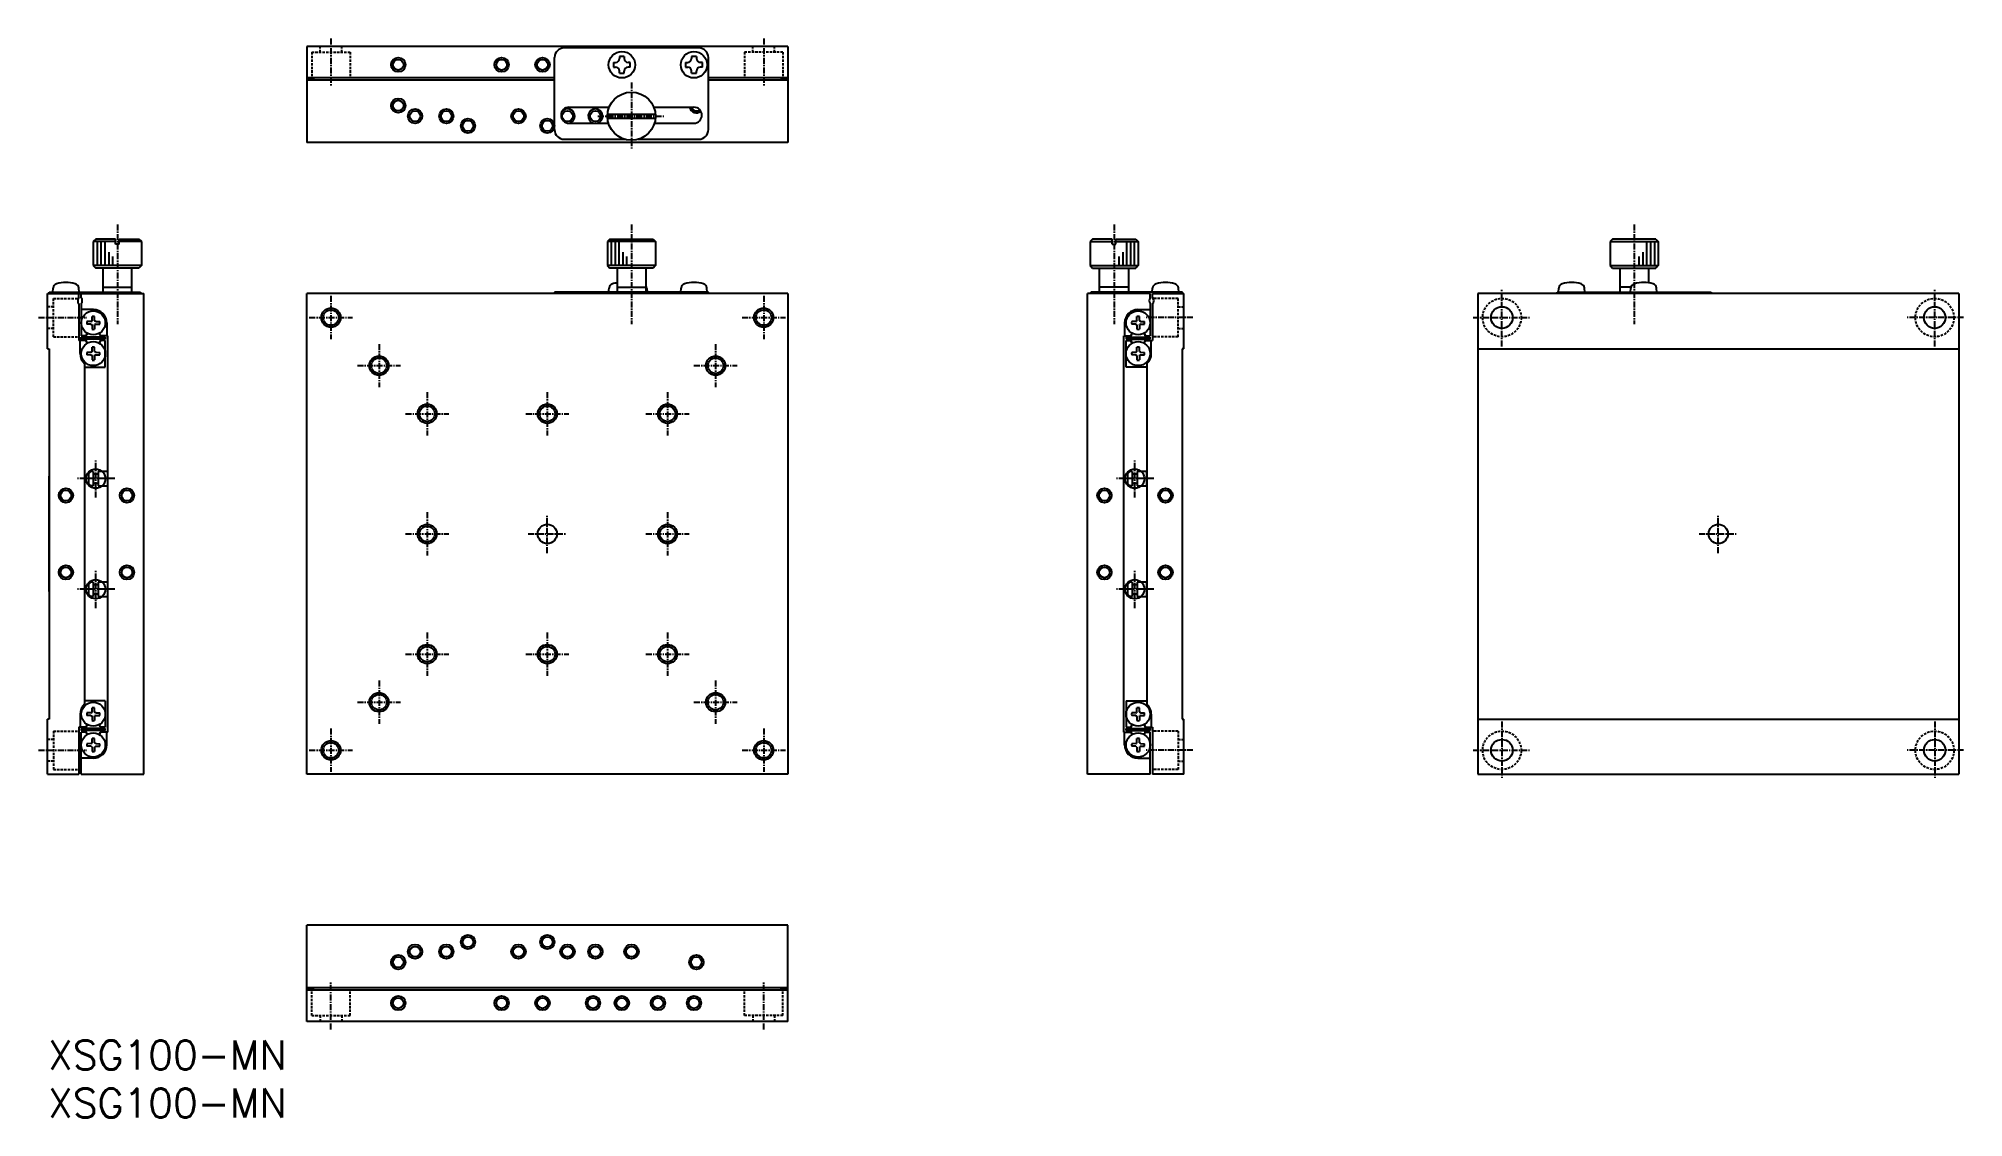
# Model space of a CAD drawing. Extents: x 0 to 401, y 390 to 614.
import ezdxf

# ---------------------------------------------------------------- set-up
doc = ezdxf.new("R2010")
doc.units = 0
doc.linetypes.add('CENTER', pattern=[2, 1.25, -0.25, 0.25, -0.25])
doc.linetypes.add('DASHED', pattern=[0.75, 0.5, -0.25])
doc.layers.get('0').update_dxf_attribs({"linetype": 'CONTINUOUS'})
doc.layers.add('CENTER', color=1, linetype='CENTER')
doc.styles.get("Standard").update_dxf_attribs({"font": 'TXT', "bigfont": 'BIGFONT'})

msp = doc.modelspace()

# ---------------------------------------------------------------- linework, layer by layer
at = {"color": 7, "linetype": 'CONTINUOUS'}
for p, q in [((56.16, 612.3), (56.16, 592.3)), ((156.16, 612.3), (56.16, 612.3)), ((107.66, 595), (107.66, 610)), ((137.66, 612), (109.66, 612)), ((119.91, 609), (119.91, 608)), ((119.91, 609), (120.36, 609)), ((122.16, 610.25), (121.16, 610.25)), ((121.16, 610.25), (121.16, 609.8)), ((122.16, 610.25), (122.16, 609.8)), ((123.41, 609), (122.96, 609)), ((123.41, 608), (123.41, 609)), ((134.91, 609), (134.91, 608)), ((134.91, 609), (135.36, 609)), ((137.16, 610.25), (136.16, 610.25)), ((136.16, 610.25), (136.16, 609.8)), ((137.16, 610.25), (137.16, 609.8)), ((138.41, 609), (137.96, 609)), ((138.41, 608), (138.41, 609)), ((139.66, 595), (139.66, 610)), ((156.16, 612.3), (156.16, 592.3)), ((107.66, 605.8), (56.16, 605.8)), ((57.56, 605.55), (56.16, 605.55)), ((107.66, 605.3), (56.16, 605.3)), ((57.56, 605.55), (57.56, 605.3)), ((119.91, 608), (120.36, 608)), ((121.16, 606.75), (121.16, 607.2)), ((121.16, 606.75), (122.16, 606.75)), ((122.16, 606.75), (122.16, 607.2)), ((123.41, 608), (122.96, 608)), ((134.91, 608), (135.36, 608)), ((136.16, 606.75), (136.16, 607.2)), ((136.16, 606.75), (137.16, 606.75)), ((137.16, 606.75), (137.16, 607.2)), ((138.41, 608), (137.96, 608)), ((156.16, 605.8), (139.66, 605.8)), ((156.16, 605.3), (139.66, 605.3)), ((154.76, 605.55), (154.76, 605.3)), ((154.76, 605.55), (156.16, 605.55)), ((110.66, 599.65), (119.02, 599.65)), ((118.68, 598.2), (128.65, 598.2)), ((118.68, 597.4), (128.65, 597.4)), ((128.31, 599.65), (136.66, 599.65)), ((109.66, 593), (122.26, 593)), ((110.66, 596.35), (118.88, 596.35)), ((125.06, 593), (137.66, 593)), ((128.45, 596.35), (136.66, 596.35)), ((156.16, 592.3), (56.16, 592.3)), ((12.24, 572.21), (11.74, 571.71)), ((11.74, 571.71), (11.74, 566.71)), ((16.34, 572.21), (12.24, 572.21)), ((16.34, 571.21), (16.34, 572.21)), ((17.14, 571.21), (16.34, 571.21)), ((17.14, 572.21), (21.24, 572.21)), ((17.14, 571.21), (17.14, 572.21)), ((21.24, 572.21), (21.74, 571.71)), ((21.74, 571.71), (21.74, 566.71)), ((119.16, 572.21), (118.66, 571.71)), ((118.66, 571.71), (118.66, 566.71)), ((119.16, 572.21), (128.16, 572.21)), ((128.16, 572.21), (128.66, 571.71)), ((128.66, 571.71), (128.66, 566.71)), ((219.52, 572.21), (219.02, 571.71)), ((219.02, 571.71), (219.02, 566.71)), ((223.62, 572.21), (219.52, 572.21)), ((223.62, 571.21), (223.62, 572.21)), ((223.62, 571.21), (224.42, 571.21)), ((224.42, 572.21), (228.52, 572.21)), ((224.42, 571.21), (224.42, 572.21)), ((228.52, 572.21), (229.02, 571.71)), ((229.02, 571.71), (229.02, 566.71)), ((327.68, 572.21), (327.18, 571.71)), ((327.18, 571.71), (327.18, 566.71)), ((336.68, 572.21), (327.68, 572.21)), ((336.68, 572.21), (337.18, 571.71)), ((337.18, 571.71), (337.18, 566.71)), ((11.74, 566.71), (12.24, 566.21)), ((21.24, 566.21), (12.24, 566.21)), ((13.74, 566.21), (13.74, 561.21)), ((19.74, 561.21), (19.74, 566.21)), ((21.74, 566.71), (21.24, 566.21)), ((118.66, 566.71), (119.16, 566.21)), ((128.16, 566.21), (119.16, 566.21)), ((120.66, 566.21), (120.66, 561.21)), ((126.66, 566.21), (126.66, 561.21)), ((128.66, 566.71), (128.16, 566.21)), ((219.02, 566.71), (219.52, 566.21)), ((219.52, 566.21), (228.52, 566.21)), ((221.02, 561.21), (221.02, 566.21)), ((227.02, 566.21), (227.02, 561.21)), ((229.02, 566.71), (228.52, 566.21)), ((327.18, 566.71), (327.68, 566.21)), ((327.68, 566.21), (336.68, 566.21)), ((329.18, 566.21), (329.18, 561.21)), ((335.18, 566.21), (335.18, 563.14)), ((337.18, 566.71), (336.68, 566.21)), ((2.24, 560.91), (22.24, 560.91)), ((2.24, 549.41), (2.24, 560.91)), ((2.54, 561.21), (21.54, 561.21)), ((2.54, 560.91), (2.54, 561.21)), ((3.29, 561.21), (3.37, 562.06)), ((8.79, 561.21), (8.72, 562.06)), ((8.74, 560.07), (8.74, 560.91)), ((9.24, 560.01), (9.24, 560.91)), ((13.74, 562.21), (19.74, 562.21)), ((21.54, 561.21), (21.54, 560.91)), ((22.24, 460.91), (22.24, 560.91)), ((156.16, 560.91), (56.16, 560.91)), ((56.16, 460.91), (56.16, 560.91)), ((139.66, 561.21), (107.66, 561.21)), ((107.66, 561.21), (107.66, 560.91)), ((118.91, 561.21), (118.99, 562.06)), ((120.66, 562.21), (126.66, 562.21)), ((126.85, 561.98), (126.91, 561.21)), ((133.91, 561.21), (133.99, 562.06)), ((139.41, 561.21), (139.34, 562.06)), ((139.66, 560.91), (139.66, 561.21)), ((156.16, 560.91), (156.16, 460.91)), ((218.52, 460.91), (218.52, 560.91)), ((231.52, 560.91), (218.52, 560.91)), ((238.22, 561.21), (219.22, 561.21)), ((219.22, 561.21), (219.22, 560.91)), ((227.02, 562.21), (221.02, 562.21)), ((231.52, 560.01), (231.52, 560.91)), ((231.97, 561.21), (232.04, 562.06)), ((232.02, 560.07), (232.02, 560.91)), ((232.02, 560.91), (238.52, 560.91)), ((237.47, 561.21), (237.4, 562.06)), ((238.22, 560.91), (238.22, 561.21)), ((238.52, 549.41), (238.52, 560.91)), ((299.68, 560.91), (299.68, 460.91)), ((399.68, 560.91), (299.68, 560.91)), ((316.18, 561.21), (348.18, 561.21)), ((316.18, 560.91), (316.18, 561.21)), ((316.43, 561.21), (316.5, 562.06)), ((321.93, 561.21), (321.85, 562.06)), ((331.52, 562.21), (329.18, 562.21)), ((331.43, 561.21), (331.5, 562.06)), ((336.93, 561.21), (336.85, 562.06)), ((348.18, 561.21), (348.18, 560.91)), ((399.68, 560.91), (399.68, 460.91)), ((8.74, 558.75), (8.74, 551.11)), ((9.24, 558.81), (9.24, 552.11)), ((11.79, 557.56), (9.24, 557.56)), ((228.97, 557.56), (231.52, 557.56)), ((231.52, 558.81), (231.52, 552.11)), ((232.02, 558.75), (232.02, 551.11)), ((11.24, 555.09), (10.42, 555.07)), ((11.24, 554.54), (10.42, 554.55)), ((11.24, 555.09), (11.41, 555.16)), ((11.24, 554.54), (11.41, 554.46)), ((11.47, 555.29), (11.41, 555.16)), ((11.47, 554.33), (11.41, 554.46)), ((11.47, 555.29), (11.48, 556.14)), ((11.47, 554.33), (11.48, 553.49)), ((12.02, 555.29), (12, 556.14)), ((12.02, 554.33), (12, 553.49)), ((12.02, 555.29), (12.08, 555.16)), ((12.02, 554.33), (12.08, 554.46)), ((12.24, 555.09), (12.08, 555.16)), ((12.24, 554.54), (12.08, 554.46)), ((12.24, 555.09), (13.07, 555.07)), ((12.24, 554.54), (13.07, 554.55)), ((14.54, 554.81), (14.54, 552.11)), ((226.22, 554.81), (226.22, 552.11)), ((228.52, 555.09), (227.7, 555.07)), ((228.52, 554.54), (227.7, 554.55)), ((228.52, 555.09), (228.69, 555.16)), ((228.52, 554.54), (228.69, 554.46)), ((228.75, 555.29), (228.69, 555.16)), ((228.75, 554.33), (228.69, 554.46)), ((228.75, 555.29), (228.76, 556.14)), ((228.75, 554.33), (228.76, 553.49)), ((229.29, 555.29), (229.28, 556.14)), ((229.29, 554.33), (229.28, 553.49)), ((229.29, 555.29), (229.35, 555.16)), ((229.29, 554.33), (229.35, 554.46)), ((229.52, 555.09), (229.35, 555.16)), ((229.52, 554.54), (229.35, 554.46)), ((229.52, 555.09), (230.34, 555.07)), ((229.52, 554.54), (230.34, 554.55)), ((2.24, 549.41), (2.59, 549.41)), ((2.59, 549.41), (2.59, 472.41)), ((10.19, 551.11), (8.74, 551.11)), ((8.99, 548.41), (8.99, 551.11)), ((10.19, 552.11), (9.24, 552.11)), ((9.24, 551.41), (9.24, 551.81)), ((14.24, 551.81), (9.24, 551.81)), ((14.24, 551.41), (9.24, 551.41)), ((10.36, 552.41), (10.19, 552.11)), ((10.36, 550.82), (10.19, 551.11)), ((11.24, 548.69), (10.42, 548.67)), ((11.24, 548.69), (11.41, 548.76)), ((11.47, 548.89), (11.41, 548.76)), ((11.47, 548.89), (11.48, 549.74)), ((12.02, 548.89), (12, 549.74)), ((12.02, 548.89), (12.08, 548.76)), ((12.24, 548.69), (12.08, 548.76)), ((12.24, 548.69), (13.07, 548.67)), ((13.12, 552.41), (13.29, 552.11)), ((13.12, 550.82), (13.29, 551.11)), ((14.74, 552.11), (13.29, 552.11)), ((14.24, 551.11), (13.29, 551.11)), ((14.24, 551.81), (14.24, 551.41)), ((14.24, 545.61), (14.24, 551.11)), ((14.74, 469.71), (14.74, 552.11)), ((226.02, 469.71), (226.02, 552.11)), ((226.02, 552.11), (227.47, 552.11)), ((226.52, 551.81), (226.52, 551.41)), ((226.52, 551.81), (231.52, 551.81)), ((226.52, 551.41), (231.52, 551.41)), ((226.52, 551.11), (227.47, 551.11)), ((226.52, 545.61), (226.52, 551.11)), ((227.64, 552.41), (227.47, 552.11)), ((227.64, 550.82), (227.47, 551.11)), ((228.52, 548.69), (227.7, 548.67)), ((228.52, 548.69), (228.69, 548.76)), ((228.75, 548.89), (228.69, 548.76)), ((228.75, 548.89), (228.76, 549.74)), ((229.29, 548.89), (229.28, 549.74)), ((229.29, 548.89), (229.35, 548.76)), ((229.52, 548.69), (229.35, 548.76)), ((229.52, 548.69), (230.34, 548.67)), ((230.4, 552.41), (230.57, 552.11)), ((230.4, 550.82), (230.57, 551.11)), ((230.57, 552.11), (231.52, 552.11)), ((230.57, 551.11), (232.02, 551.11)), ((231.52, 551.41), (231.52, 551.81)), ((231.77, 548.41), (231.77, 551.11)), ((238.17, 549.41), (238.17, 472.41)), ((238.52, 549.41), (238.17, 549.41)), ((299.68, 549.41), (399.68, 549.41)), ((9.94, 546.33), (9.94, 475.49)), ((9.94, 545.61), (14.24, 545.61)), ((11.24, 548.14), (10.42, 548.15)), ((11.24, 548.14), (11.41, 548.06)), ((11.47, 547.93), (11.41, 548.06)), ((11.47, 547.93), (11.48, 547.09)), ((12.02, 547.93), (12, 547.09)), ((12.02, 547.93), (12.08, 548.06)), ((12.24, 548.14), (12.08, 548.06)), ((12.24, 548.14), (13.07, 548.15)), ((230.82, 545.61), (226.52, 545.61)), ((228.52, 548.14), (227.7, 548.15)), ((228.52, 548.14), (228.69, 548.06)), ((228.75, 547.93), (228.69, 548.06)), ((228.75, 547.93), (228.76, 547.09)), ((229.29, 547.93), (229.28, 547.09)), ((229.29, 547.93), (229.35, 548.06)), ((229.52, 548.14), (229.35, 548.06)), ((229.52, 548.14), (230.34, 548.15)), ((230.82, 546.33), (230.82, 475.49)), ((2.54, 522.91), (2.59, 522.91)), ((2.54, 498.91), (2.54, 522.91)), ((10.74, 523.41), (11.24, 523.91)), ((10.74, 523.41), (10.74, 521.41)), ((10.74, 521.41), (11.24, 520.91)), ((11.74, 523.91), (11.24, 523.91)), ((11.74, 520.91), (11.24, 520.91)), ((11.74, 523.91), (11.74, 520.91)), ((11.74, 523.41), (12.74, 523.41)), ((12.74, 521.41), (11.74, 521.41)), ((14.74, 523.91), (12.74, 523.91)), ((12.74, 523.91), (12.74, 520.91)), ((12.74, 520.91), (14.74, 520.91)), ((226.82, 523.41), (227.32, 523.91)), ((226.82, 523.41), (226.82, 521.41)), ((226.82, 521.41), (227.32, 520.91)), ((227.82, 523.91), (227.32, 523.91)), ((227.82, 520.91), (227.32, 520.91)), ((227.82, 523.91), (227.82, 520.91)), ((227.82, 523.41), (228.82, 523.41)), ((228.82, 521.41), (227.82, 521.41)), ((230.82, 523.91), (228.82, 523.91)), ((228.82, 523.91), (228.82, 520.91)), ((228.82, 520.91), (230.82, 520.91)), ((230.82, 520.91), (230.82, 523.91)), ((10.74, 500.41), (11.24, 500.91)), ((11.74, 500.91), (11.24, 500.91)), ((11.74, 500.91), (11.74, 497.91)), ((14.74, 500.91), (12.74, 500.91)), ((12.74, 500.91), (12.74, 497.91)), ((226.82, 500.41), (227.32, 500.91)), ((227.82, 500.91), (227.32, 500.91)), ((227.82, 500.91), (227.82, 497.91)), ((230.82, 500.91), (228.82, 500.91)), ((228.82, 500.91), (228.82, 497.91)), ((230.82, 497.91), (230.82, 500.91)), ((2.54, 498.91), (2.59, 498.91)), ((10.74, 500.41), (10.74, 498.41)), ((10.74, 498.41), (11.24, 497.91)), ((11.74, 497.91), (11.24, 497.91)), ((11.74, 500.41), (12.74, 500.41)), ((12.74, 498.41), (11.74, 498.41)), ((12.74, 497.91), (14.74, 497.91)), ((226.82, 500.41), (226.82, 498.41)), ((226.82, 498.41), (227.32, 497.91)), ((227.82, 497.91), (227.32, 497.91)), ((227.82, 500.41), (228.82, 500.41)), ((228.82, 498.41), (227.82, 498.41)), ((228.82, 497.91), (230.82, 497.91)), ((2.24, 460.91), (2.24, 472.41)), ((2.59, 472.41), (2.24, 472.41)), ((8.99, 473.41), (8.99, 470.71)), ((14.24, 476.21), (9.94, 476.21)), ((11.24, 473.69), (10.42, 473.67)), ((11.24, 473.14), (10.42, 473.15)), ((11.24, 473.69), (11.41, 473.76)), ((11.24, 473.14), (11.41, 473.06)), ((11.47, 473.89), (11.41, 473.76)), ((11.47, 472.93), (11.41, 473.06)), ((11.47, 473.89), (11.48, 474.74)), ((11.47, 472.93), (11.48, 472.09)), ((12.02, 473.89), (12, 474.74)), ((12.02, 472.93), (12, 472.09)), ((12.02, 473.89), (12.08, 473.76)), ((12.02, 472.93), (12.08, 473.06)), ((12.24, 473.69), (12.08, 473.76)), ((12.24, 473.14), (12.08, 473.06)), ((12.24, 473.69), (13.07, 473.67)), ((12.24, 473.14), (13.07, 473.15)), ((14.24, 476.21), (14.24, 470.71)), ((226.52, 476.21), (226.52, 470.71)), ((226.52, 476.21), (230.82, 476.21)), ((228.52, 473.69), (227.7, 473.67)), ((228.52, 473.14), (227.7, 473.15)), ((228.52, 473.69), (228.69, 473.76)), ((228.52, 473.14), (228.69, 473.06)), ((228.75, 473.89), (228.69, 473.76)), ((228.75, 472.93), (228.69, 473.06)), ((228.75, 473.89), (228.76, 474.74)), ((228.75, 472.93), (228.76, 472.09)), ((229.29, 473.89), (229.28, 474.74)), ((229.29, 472.93), (229.28, 472.09)), ((229.29, 473.89), (229.35, 473.76)), ((229.29, 472.93), (229.35, 473.06)), ((229.52, 473.69), (229.35, 473.76)), ((229.52, 473.14), (229.35, 473.06)), ((229.52, 473.69), (230.34, 473.67)), ((229.52, 473.14), (230.34, 473.15)), ((231.77, 473.41), (231.77, 470.71)), ((238.17, 472.41), (238.52, 472.41)), ((238.52, 460.91), (238.52, 472.41)), ((299.68, 472.41), (399.68, 472.41)), ((10.19, 470.71), (8.74, 470.71)), ((8.74, 470.71), (8.74, 460.91)), ((9.24, 470.41), (9.24, 470.01)), ((14.24, 470.41), (9.24, 470.41)), ((14.24, 470.01), (9.24, 470.01)), ((10.19, 469.71), (9.24, 469.71)), ((9.24, 460.91), (9.24, 469.71)), ((10.36, 471.01), (10.19, 470.71)), ((10.36, 469.42), (10.19, 469.71)), ((13.12, 471.01), (13.29, 470.71)), ((13.12, 469.42), (13.29, 469.71)), ((14.24, 470.71), (13.29, 470.71)), ((14.74, 469.71), (13.29, 469.71)), ((14.24, 470.01), (14.24, 470.41)), ((14.54, 467.01), (14.54, 469.71)), ((226.02, 469.71), (227.47, 469.71)), ((226.22, 467.01), (226.22, 469.71)), ((226.52, 470.71), (227.47, 470.71)), ((226.52, 470.01), (226.52, 470.41)), ((226.52, 470.41), (231.52, 470.41)), ((226.52, 470.01), (231.52, 470.01)), ((227.64, 471.01), (227.47, 470.71)), ((227.64, 469.42), (227.47, 469.71)), ((230.4, 471.01), (230.57, 470.71)), ((230.4, 469.42), (230.57, 469.71)), ((230.57, 470.71), (232.02, 470.71)), ((230.57, 469.71), (231.52, 469.71)), ((231.52, 470.41), (231.52, 470.01)), ((231.52, 460.91), (231.52, 469.71)), ((232.02, 470.71), (232.02, 460.91)), ((11.24, 467.29), (10.42, 467.27)), ((11.24, 466.74), (10.42, 466.75)), ((11.24, 467.29), (11.41, 467.36)), ((11.24, 466.74), (11.41, 466.66)), ((11.47, 467.49), (11.41, 467.36)), ((11.47, 466.53), (11.41, 466.66)), ((11.47, 467.49), (11.48, 468.34)), ((11.47, 466.53), (11.48, 465.69)), ((12.02, 467.49), (12, 468.34)), ((12.02, 466.53), (12, 465.69)), ((12.02, 467.49), (12.08, 467.36)), ((12.02, 466.53), (12.08, 466.66)), ((12.24, 467.29), (12.08, 467.36)), ((12.24, 466.74), (12.08, 466.66)), ((12.24, 467.29), (13.07, 467.27)), ((12.24, 466.74), (13.07, 466.75)), ((228.52, 467.29), (227.7, 467.27)), ((228.52, 466.74), (227.7, 466.75)), ((228.52, 467.29), (228.69, 467.36)), ((228.52, 466.74), (228.69, 466.66)), ((228.75, 467.49), (228.69, 467.36)), ((228.75, 466.53), (228.69, 466.66)), ((228.75, 467.49), (228.76, 468.34)), ((228.75, 466.53), (228.76, 465.69)), ((229.29, 467.49), (229.28, 468.34)), ((229.29, 466.53), (229.28, 465.69)), ((229.29, 467.49), (229.35, 467.36)), ((229.29, 466.53), (229.35, 466.66)), ((229.52, 467.29), (229.35, 467.36)), ((229.52, 466.74), (229.35, 466.66)), ((229.52, 467.29), (230.34, 467.27)), ((229.52, 466.74), (230.34, 466.75)), ((2.24, 460.91), (8.74, 460.91)), ((11.79, 464.26), (9.24, 464.26)), ((9.24, 460.91), (22.24, 460.91)), ((156.16, 460.91), (56.16, 460.91)), ((231.52, 460.91), (218.52, 460.91)), ((228.97, 464.26), (231.52, 464.26)), ((238.52, 460.91), (232.02, 460.91)), ((299.68, 460.91), (399.68, 460.91)), ((56.16, 409.53), (56.16, 429.53)), ((156.16, 429.53), (56.16, 429.53)), ((156.16, 409.53), (156.16, 429.53)), ((156.16, 416.53), (56.16, 416.53)), ((57.56, 416.28), (57.56, 416.53)), ((154.76, 416.28), (154.76, 416.53)), ((57.56, 416.28), (56.16, 416.28)), ((156.16, 416.03), (56.16, 416.03)), ((154.76, 416.28), (156.16, 416.28)), ((156.16, 409.53), (56.16, 409.53))]:
    msp.add_line(p, q, dxfattribs=at)
at = {"color": 3, "linetype": 'DASHED'}
for p, q in [((57.16, 611.1), (57.16, 605.8)), ((57.16, 611.1), (65.16, 611.1)), ((58.91, 611.1), (58.91, 612.3)), ((63.41, 611.1), (63.41, 612.3)), ((65.16, 611.1), (65.16, 605.8)), ((147.16, 611.1), (147.16, 605.8)), ((155.16, 611.1), (147.16, 611.1)), ((148.91, 611.1), (148.91, 612.3)), ((153.41, 611.1), (153.41, 612.3)), ((155.16, 611.1), (155.16, 605.8)), ((3.44, 558.16), (2.24, 558.16)), ((3.44, 559.91), (8.63, 559.91)), ((3.44, 551.91), (3.44, 559.91)), ((237.32, 559.91), (232.14, 559.91)), ((237.32, 551.91), (237.32, 559.91)), ((237.32, 558.16), (238.52, 558.16)), ((3.44, 553.66), (2.24, 553.66)), ((237.32, 553.66), (238.52, 553.66)), ((3.44, 551.91), (8.74, 551.91)), ((237.32, 551.91), (232.02, 551.91)), ((3.44, 469.91), (8.74, 469.91)), ((3.44, 469.91), (3.44, 461.91)), ((237.32, 469.91), (232.02, 469.91)), ((237.32, 469.91), (237.32, 461.91)), ((3.44, 468.16), (2.24, 468.16)), ((237.32, 468.16), (238.52, 468.16)), ((3.44, 463.66), (2.24, 463.66)), ((3.44, 461.91), (8.74, 461.91)), ((237.32, 461.91), (232.02, 461.91)), ((237.32, 463.66), (238.52, 463.66)), ((57.16, 410.73), (57.16, 416.03)), ((65.16, 410.73), (65.16, 416.03)), ((147.16, 410.73), (147.16, 416.03)), ((155.16, 410.73), (155.16, 416.03)), ((57.16, 410.73), (65.16, 410.73)), ((58.91, 410.73), (58.91, 409.53)), ((63.41, 410.73), (63.41, 409.53)), ((155.16, 410.73), (147.16, 410.73)), ((148.91, 410.73), (148.91, 409.53)), ((153.41, 410.73), (153.41, 409.53))]:
    msp.add_line(p, q, dxfattribs=at)
at = {"color": 3, "linetype": 'CONTINUOUS'}
for p, q in [((16.34, 571.71), (11.74, 571.71)), ((12.54, 571.71), (12.54, 566.71)), ((13.34, 571.71), (13.34, 566.71)), ((14.14, 571.71), (14.14, 566.71)), ((14.94, 569.53), (14.94, 566.71)), ((15.74, 568.62), (15.74, 566.71)), ((21.74, 571.71), (17.14, 571.71)), ((128.66, 571.71), (118.66, 571.71)), ((119.46, 571.71), (119.46, 566.71)), ((120.26, 571.71), (120.26, 566.71)), ((121.06, 571.71), (121.06, 566.71)), ((121.86, 569.53), (121.86, 566.71)), ((122.66, 568.62), (122.66, 566.71)), ((219.02, 571.71), (223.62, 571.71)), ((224.42, 571.71), (229.02, 571.71)), ((225.02, 568.62), (225.02, 566.71)), ((225.82, 569.53), (225.82, 566.71)), ((226.62, 571.71), (226.62, 566.71)), ((227.42, 571.71), (227.42, 566.71)), ((228.22, 571.71), (228.22, 566.71)), ((327.18, 571.71), (337.18, 571.71)), ((333.18, 568.62), (333.18, 566.71)), ((333.98, 569.53), (333.98, 566.71)), ((334.78, 571.71), (334.78, 566.71)), ((335.58, 571.71), (335.58, 566.71)), ((336.38, 571.71), (336.38, 566.71)), ((21.74, 566.71), (11.74, 566.71)), ((128.66, 566.71), (118.66, 566.71)), ((219.02, 566.71), (229.02, 566.71)), ((327.18, 566.71), (337.18, 566.71))]:
    msp.add_line(p, q, dxfattribs=at)
for centre, radius in [((75.16, 608.5), 1.5), ((96.66, 608.5), 1.5), ((105.16, 608.5), 1.5), ((75.16, 600), 1.5), ((78.66, 597.8), 1.5), ((85.16, 597.8), 1.5), ((89.66, 595.8), 1.5), ((100.16, 597.8), 1.5), ((106.16, 595.8), 1.5), ((61.16, 555.91), 2), ((151.16, 555.91), 2), ((71.16, 545.91), 2), ((141.16, 545.91), 2), ((81.16, 535.91), 2), ((106.16, 535.91), 2), ((131.16, 535.91), 2), ((12.24, 522.41), 2), ((228.32, 522.41), 2), ((6.04, 518.91), 1.5), ((18.74, 518.91), 1.5), ((222.02, 518.91), 1.5), ((234.72, 518.91), 1.5), ((81.16, 510.91), 2), ((131.16, 510.91), 2), ((6.04, 502.91), 1.5), ((12.24, 499.41), 2), ((18.74, 502.91), 1.5), ((222.02, 502.91), 1.5), ((228.32, 499.41), 2), ((234.72, 502.91), 1.5), ((81.16, 485.91), 2), ((106.16, 485.91), 2), ((131.16, 485.91), 2), ((71.16, 475.91), 2), ((141.16, 475.91), 2), ((61.16, 465.91), 2), ((151.16, 465.91), 2), ((78.66, 424.03), 1.5), ((85.16, 424.03), 1.5), ((89.66, 426.03), 1.5), ((100.16, 424.03), 1.5), ((106.16, 426.03), 1.5), ((110.36, 424.03), 1.5), ((116.16, 424.03), 1.5), ((123.66, 424.03), 1.5), ((75.16, 421.83), 1.5), ((137.16, 421.83), 1.5), ((75.16, 413.33), 1.5), ((96.66, 413.33), 1.5), ((105.16, 413.33), 1.5), ((115.66, 413.33), 1.5), ((121.66, 413.33), 1.5), ((129.16, 413.33), 1.5), ((136.66, 413.33), 1.5)]:
    msp.add_circle(centre, radius, dxfattribs=at)
at = {"color": 7, "linetype": 'CONTINUOUS'}
for centre, radius in [((75.16, 608.5), 1.1), ((96.66, 608.5), 1.1), ((105.16, 608.5), 1.1), ((121.66, 608.5), 2.75), ((136.66, 608.5), 2.75), ((75.16, 600), 1.1), ((123.66, 597.8), 5), ((78.66, 597.8), 1.1), ((85.16, 597.8), 1.1), ((89.66, 595.8), 1.1), ((100.16, 597.8), 1.1), ((106.16, 595.8), 1.1), ((110.36, 597.8), 1.1), ((116.16, 597.8), 1.1), ((11.74, 554.81), 2.5), ((61.16, 555.91), 1.6), ((151.16, 555.91), 1.6), ((229.02, 554.81), 2.5), ((304.68, 555.91), 2.25), ((394.68, 555.91), 2.25), ((11.74, 548.41), 2.5), ((229.02, 548.41), 2.5), ((71.16, 545.91), 1.6), ((141.16, 545.91), 1.6), ((81.16, 535.91), 1.6), ((106.16, 535.91), 1.6), ((131.16, 535.91), 1.6), ((6.04, 518.91), 1.1), ((18.74, 518.91), 1.1), ((222.02, 518.91), 1.1), ((234.72, 518.91), 1.1), ((81.16, 510.91), 1.6), ((106.16, 510.91), 2), ((131.16, 510.91), 1.6), ((349.68, 510.91), 2), ((6.04, 502.91), 1.1), ((18.74, 502.91), 1.1), ((222.02, 502.91), 1.1), ((234.72, 502.91), 1.1), ((81.16, 485.91), 1.6), ((106.16, 485.91), 1.6), ((131.16, 485.91), 1.6), ((71.16, 475.91), 1.6), ((141.16, 475.91), 1.6), ((11.74, 473.41), 2.5), ((229.02, 473.41), 2.5), ((11.74, 467.01), 2.5), ((229.02, 467.01), 2.5), ((61.16, 465.91), 1.6), ((151.16, 465.91), 1.6), ((304.68, 465.91), 2.25), ((394.68, 465.91), 2.25), ((78.66, 424.03), 1.1), ((85.16, 424.03), 1.1), ((89.66, 426.03), 1.1), ((100.16, 424.03), 1.1), ((106.16, 426.03), 1.1), ((110.36, 424.03), 1.1), ((116.16, 424.03), 1.1), ((123.66, 424.03), 1.1), ((75.16, 421.83), 1.1), ((137.16, 421.83), 1.1), ((75.16, 413.33), 1.1), ((96.66, 413.33), 1.1), ((105.16, 413.33), 1.1), ((115.66, 413.33), 1.1), ((121.66, 413.33), 1.1), ((129.16, 413.33), 1.1), ((136.66, 413.33), 1.1)]:
    msp.add_circle(centre, radius, dxfattribs=at)
at = {"color": 3, "linetype": 'DASHED'}
for centre in [(304.68, 555.91), (394.68, 555.91), (304.68, 465.91), (394.68, 465.91)]:
    msp.add_circle(centre, 4, dxfattribs=at)
at = {"color": 7, "linetype": 'CONTINUOUS'}
for centre, radius, start, end in [((109.66, 610), 2, 90, 180), ((120.36, 609.8), 0.8, 270, 0), ((122.96, 609.8), 0.8, 180, 270), ((135.36, 609.8), 0.8, 270, 0), ((137.96, 609.8), 0.8, 180, 270), ((137.66, 610), 2, 0, 90), ((120.36, 607.2), 0.8, 0, 90), ((122.96, 607.2), 0.8, 90, 180), ((135.36, 607.2), 0.8, 0, 90), ((137.96, 607.2), 0.8, 90, 180), ((110.66, 598), 1.65, 90, 270), ((137.16, 600), 1.1, 198.5529, 308.8369), ((136.66, 598), 1.65, 270, 90), ((109.66, 595), 2, 180, 270), ((137.66, 595), 2, 270, 0), ((4.36, 561.97), 1, 106.257, 175), ((6.04, 556.21), 7, 73.743, 106.257), ((7.72, 561.97), 1, 5, 73.743), ((119.99, 561.97), 1, 106.257, 175), ((121.66, 556.21), 7, 98.2132, 106.257), ((126.03, 561.91), 0.821, 5, 39.3338), ((134.99, 561.97), 1, 106.257, 175), ((136.66, 556.21), 7, 73.743, 106.257), ((138.34, 561.97), 1, 5, 73.743), ((233.04, 561.97), 1, 106.257, 175), ((234.72, 556.21), 7, 73.743, 106.257), ((236.4, 561.97), 1, 5, 73.743), ((317.5, 561.97), 1, 106.257, 175), ((319.18, 556.21), 7, 73.743, 106.257), ((320.85, 561.97), 1, 5, 73.743), ((332.5, 561.97), 1, 106.257, 175), ((334.18, 556.21), 7, 73.743, 106.257), ((335.85, 561.97), 1, 5, 73.743), ((9.49, 559.41), 1, 138.5904, 221.4096), ((8.44, 559.41), 1, 323.1301, 36.8699), ((11.79, 554.81), 2.75, 0, 90), ((228.97, 554.81), 2.75, 90, 180), ((232.32, 559.41), 1, 143.1301, 216.8699), ((231.27, 559.41), 1, 318.5904, 41.4096), ((11.74, 551.61), 1.59, 140.1512, 172.7624), ((11.86, 551.5), 1.75, 139.676, 148.6217), ((11.74, 554.81), 1.35, 168.8959, 191.1041), ((11.74, 554.81), 1.35, 78.8959, 101.1041), ((11.74, 554.81), 1.35, 258.8959, 281.1041), ((11.74, 551.61), 1.59, 7.2376, 39.8488), ((11.63, 551.5), 1.75, 31.3783, 40.324), ((11.74, 554.81), 1.35, 348.8959, 11.1041), ((229.02, 551.61), 1.59, 140.1512, 172.7624), ((229.13, 551.5), 1.75, 139.676, 148.6217), ((229.02, 554.81), 1.35, 168.8959, 191.1041), ((229.02, 554.81), 1.35, 78.8959, 101.1041), ((229.02, 554.81), 1.35, 258.8959, 281.1041), ((229.02, 551.61), 1.59, 7.2376, 39.8488), ((228.9, 551.5), 1.75, 31.3783, 40.324), ((229.02, 554.81), 1.35, 348.8959, 11.1041), ((11.74, 551.61), 1.59, 187.2376, 219.8488), ((11.86, 551.73), 1.75, 211.3783, 220.324), ((11.74, 548.41), 1.35, 168.8959, 191.1041), ((11.74, 548.41), 1.35, 78.8959, 101.1041), ((11.74, 551.61), 1.59, 320.1512, 352.7624), ((11.63, 551.73), 1.75, 319.676, 328.6217), ((11.74, 548.41), 1.35, 348.8959, 11.1041), ((229.02, 551.61), 1.59, 187.2376, 219.8488), ((229.13, 551.73), 1.75, 211.3783, 220.324), ((229.02, 548.41), 1.35, 168.8959, 191.1041), ((229.02, 548.41), 1.35, 78.8959, 101.1041), ((229.02, 551.61), 1.59, 320.1512, 352.7624), ((228.9, 551.73), 1.75, 319.676, 328.6217), ((229.02, 548.41), 1.35, 348.8959, 11.1041), ((11.74, 548.41), 2.75, 180, 229.1148), ((11.74, 548.41), 1.35, 258.8959, 281.1041), ((229.02, 548.41), 1.35, 258.8959, 281.1041), ((229.02, 548.41), 2.75, 310.8852, 0), ((11.74, 473.41), 2.75, 130.8852, 180), ((11.74, 473.41), 1.35, 168.8959, 191.1041), ((11.74, 473.41), 1.35, 78.8959, 101.1041), ((11.74, 473.41), 1.35, 348.8959, 11.1041), ((229.02, 473.41), 1.35, 168.8959, 191.1041), ((229.02, 473.41), 1.35, 78.8959, 101.1041), ((229.02, 473.41), 1.35, 348.8959, 11.1041), ((229.02, 473.41), 2.75, 0, 49.1148), ((11.74, 470.21), 1.59, 140.1512, 172.7624), ((11.74, 470.21), 1.59, 187.2376, 219.8488), ((11.86, 470.1), 1.75, 139.676, 148.6217), ((11.86, 470.33), 1.75, 211.3783, 220.324), ((11.74, 473.41), 1.35, 258.8959, 281.1041), ((11.74, 470.21), 1.59, 7.2376, 39.8488), ((11.63, 470.1), 1.75, 31.3783, 40.324), ((11.74, 470.21), 1.59, 320.1512, 352.7624), ((11.63, 470.33), 1.75, 319.676, 328.6217), ((229.02, 470.21), 1.59, 140.1512, 172.7624), ((229.02, 470.21), 1.59, 187.2376, 219.8488), ((229.13, 470.1), 1.75, 139.676, 148.6217), ((229.13, 470.33), 1.75, 211.3783, 220.324), ((229.02, 473.41), 1.35, 258.8959, 281.1041), ((229.02, 470.21), 1.59, 7.2376, 39.8488), ((228.9, 470.1), 1.75, 31.3783, 40.324), ((229.02, 470.21), 1.59, 320.1512, 352.7624), ((228.9, 470.33), 1.75, 319.676, 328.6217), ((11.74, 467.01), 1.35, 168.8959, 191.1041), ((11.74, 467.01), 1.35, 78.8959, 101.1041), ((11.74, 467.01), 1.35, 258.8959, 281.1041), ((11.79, 467.01), 2.75, 270, 0), ((11.74, 467.01), 1.35, 348.8959, 11.1041), ((228.97, 467.01), 2.75, 180, 270), ((229.02, 467.01), 1.35, 168.8959, 191.1041), ((229.02, 467.01), 1.35, 78.8959, 101.1041), ((229.02, 467.01), 1.35, 258.8959, 281.1041), ((229.02, 467.01), 1.35, 348.8959, 11.1041)]:
    msp.add_arc(centre, radius, start, end, dxfattribs=at)
at = {"color": 3, "linetype": 'CONTINUOUS'}
for centre, start, end in [((110.36, 597.8), 284.8354, 142.1502), ((116.16, 597.8), 284.8354, 255.1646), ((137.16, 600), 193.4933, 308.3175)]:
    msp.add_arc(centre, 1.5, start, end, dxfattribs=at)
at = {"layer": 'CENTER', "color": 1, "linetype": 'CENTER'}
for p, q in [((61.16, 613.96), (61.16, 604.14)), ((151.16, 613.96), (151.16, 604.14)), ((123.66, 604.8), (123.66, 590.8)), ((116.66, 597.8), (130.66, 597.8)), ((16.74, 575.29), (16.74, 554.55)), ((123.66, 575.29), (123.66, 554.55)), ((224.02, 575.29), (224.02, 554.55)), ((332.18, 575.29), (332.18, 554.55)), ((304.68, 549.91), (304.68, 561.91)), ((394.68, 549.91), (394.68, 561.91)), ((61.16, 560.41), (61.16, 551.41)), ((151.16, 560.41), (151.16, 551.41)), ((0.34, 555.91), (10.38, 555.91)), ((56.66, 555.91), (65.66, 555.91)), ((146.66, 555.91), (155.66, 555.91)), ((240.42, 555.91), (230.39, 555.91)), ((298.68, 555.91), (310.68, 555.91)), ((400.68, 555.91), (388.68, 555.91)), ((71.16, 550.41), (71.16, 541.41)), ((141.16, 550.41), (141.16, 541.41)), ((66.66, 545.91), (75.66, 545.91)), ((136.66, 545.91), (145.66, 545.91)), ((81.16, 540.41), (81.16, 531.41)), ((106.16, 540.41), (106.16, 531.41)), ((131.16, 540.41), (131.16, 531.41)), ((76.66, 535.91), (85.66, 535.91)), ((101.66, 535.91), (110.66, 535.91)), ((126.66, 535.91), (135.66, 535.91)), ((12.24, 518.46), (12.24, 526.36)), ((228.32, 518.46), (228.32, 526.36)), ((16.19, 522.41), (8.29, 522.41)), ((232.27, 522.41), (224.37, 522.41)), ((81.16, 515.41), (81.16, 506.41)), ((106.16, 506.91), (106.16, 514.91)), ((131.16, 515.41), (131.16, 506.41)), ((349.68, 506.91), (349.68, 514.91)), ((76.66, 510.91), (85.66, 510.91)), ((102.16, 510.91), (110.16, 510.91)), ((126.66, 510.91), (135.66, 510.91)), ((345.68, 510.91), (353.68, 510.91)), ((12.24, 495.46), (12.24, 503.36)), ((228.32, 495.46), (228.32, 503.36)), ((16.19, 499.41), (8.29, 499.41)), ((232.27, 499.41), (224.37, 499.41)), ((81.16, 490.41), (81.16, 481.41)), ((106.16, 490.41), (106.16, 481.41)), ((131.16, 490.41), (131.16, 481.41)), ((76.66, 485.91), (85.66, 485.91)), ((101.66, 485.91), (110.66, 485.91)), ((126.66, 485.91), (135.66, 485.91)), ((71.16, 480.41), (71.16, 471.41)), ((141.16, 480.41), (141.16, 471.41)), ((66.66, 475.91), (75.66, 475.91)), ((136.66, 475.91), (145.66, 475.91)), ((61.16, 470.41), (61.16, 461.41)), ((151.16, 470.41), (151.16, 461.41)), ((304.68, 471.91), (304.68, 459.91)), ((394.68, 471.91), (394.68, 459.91)), ((0.34, 465.91), (10.38, 465.91)), ((56.66, 465.91), (65.66, 465.91)), ((146.66, 465.91), (155.66, 465.91)), ((240.42, 465.91), (230.39, 465.91)), ((298.68, 465.91), (310.68, 465.91)), ((400.68, 465.91), (388.68, 465.91)), ((61.16, 407.86), (61.16, 417.68)), ((151.16, 407.86), (151.16, 417.68))]:
    msp.add_line(p, q, dxfattribs=at)

# ---------------------------------------------------------------- texts
at = {"color": 7, "linetype": 'CONTINUOUS'}
for p in [(2.34, 399.53), (2.34, 389.53)]:
    msp.add_text('XSG100-MN', height=6, dxfattribs=at).set_placement(p)

doc.saveas('drawing.dxf')
